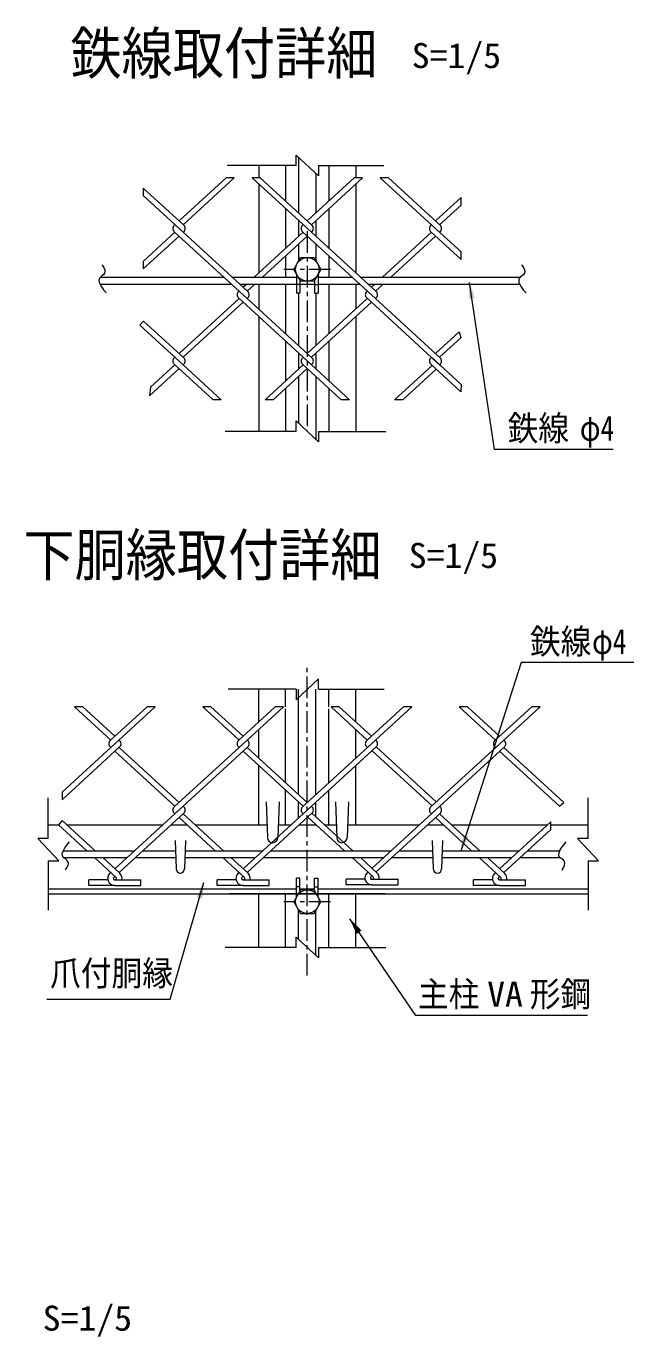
# Model space of a CAD drawing. Units: millimetres, scale not verified, with parts at other scales. Extents: x -4455 to 4455, y -3150 to 3150.
# Drawn here: x 1515 to 2567, y -970 to 1299 of the extents above; entities that cross this region are included whole.
import ezdxf
from ezdxf.enums import TextEntityAlignment as Align

# ---------------------------------------------------------------- set-up
doc = ezdxf.new("R2010")
doc.units = ezdxf.units.MM
doc.header["$LTSCALE"] = 30
doc.linetypes.add('USER1', pattern=[2, 1.25, -0.25, 0.25, -0.25])
doc.layers.add('0-C_7詳細', color=7, linetype='Continuous', lineweight=18)
doc.styles.add('ＭＳ ゴシック', font='')
doc.styles.get('ＭＳ ゴシック').set_extended_font_data('MS Gothic')

msp = doc.modelspace()

# ---------------------------------------------------------------- linework, layer by layer
at = {"layer": '0-C_7詳細', "color": 4}
for p, q in [((2020.9, 1040.32), (1982.13, 1076.32)), ((1982.13, 1058.32), (1982.13, 1076.32)), ((1982.13, 1058.32), (1862.55, 1058.32)), ((2020.9, 1058.32), (2134.07, 1058.32)), ((2020.9, 1058.32), (2020.9, 1040.32)), ((2020.9, 579.83), (1982.13, 615.83)), ((1982.13, 597.83), (1982.13, 615.83)), ((1982.13, 597.83), (1859.32, 597.83)), ((2020.9, 597.83), (2020.9, 579.83)), ((2020.9, 597.83), (2137.72, 597.83)), ((2020.9, 169.19), (1982.13, 133.19)), ((2020.9, 151.19), (2020.9, 169.19)), ((1982.13, 151.19), (1864.33, 151.19)), ((1982.13, 151.19), (1982.13, 133.19)), ((2020.9, 151.19), (2134.85, 151.19)), ((1553.14, -106.91), (1553.14, -36.71)), ((2487.6, -106.91), (2487.6, -36.71)), ((1571.14, -145.68), (1535.14, -106.91)), ((1553.14, -106.91), (1535.14, -106.91)), ((2487.6, -106.91), (2469.6, -106.91)), ((1553.14, -145.68), (1553.14, -231.26)), ((1553.14, -145.68), (1571.14, -145.68)), ((2487.6, -145.68), (2487.6, -231.26)), ((2020.9, -313.95), (1982.13, -277.95)), ((1982.13, -295.95), (1982.13, -277.95)), ((1982.13, -295.95), (1859.32, -295.95)), ((2020.9, -295.95), (2137.72, -295.95)), ((2020.9, -295.95), (2020.9, -313.95))]:
    msp.add_line(p, q, dxfattribs=at)
at = {"layer": '0-C_7詳細', "lineweight": 9}
for p, q in [((1986.52, 1072.25), (1986.52, 975.9)), ((1917.52, 1058.32), (1917.52, 1036.72)), ((1964.02, 1058.32), (1964.02, 996.52)), ((2016.52, 1044.4), (2016.52, 975.9)), ((2039.02, 1058.32), (2039.02, 996.52)), ((2085.52, 1058.32), (2085.52, 1036.72)), ((1917.52, 1026.11), (1917.52, 872.17)), ((2085.52, 1026.11), (2085.52, 872.17)), ((1964.02, 983.5), (1964.02, 914.78)), ((2039.02, 983.5), (2039.02, 914.78)), ((1986.52, 962.88), (1986.52, 935.39)), ((1994.41, 955.65), (1993.34, 954.67)), ((1994.41, 955.65), (1993.34, 954.67)), ((2016.52, 962.88), (2016.52, 935.39)), ((1986.52, 922.37), (1986.52, 893.11)), ((2016.52, 922.37), (2016.52, 893.11)), ((1964.02, 901.75), (1964.02, 865)), ((2039.02, 901.75), (2039.02, 865)), ((1643.2, 865), (1857.1, 865)), ((1871.31, 865), (1982.77, 865)), ((1982.77, 870.09), (1982.77, 837.31)), ((1985.24, 865.81), (1982.77, 865.81)), ((2017.8, 865.81), (2020.27, 865.81)), ((2020.27, 870.09), (2020.27, 837.31)), ((2020.27, 865), (2079.13, 865)), ((2093.34, 865), (2369.86, 865)), ((1642.47, 853), (1870.2, 853)), ((1884.41, 853), (1982.77, 853)), ((1917.52, 853), (1917.52, 809.64)), ((1964.02, 853), (1964.02, 767.03)), ((1988.77, 852.31), (1982.77, 852.31)), ((1988.77, 859.7), (1988.77, 837.31)), ((1988.77, 853), (2014.27, 853)), ((2014.27, 852.31), (2020.27, 852.31)), ((2020.27, 853), (2092.23, 853)), ((2039.02, 853), (2039.02, 767.03)), ((2085.52, 853), (2085.52, 809.64)), ((2106.44, 853), (2369.14, 853)), ((1988.77, 837.31), (1982.77, 837.31)), ((1986.52, 837.31), (1986.52, 746.41)), ((2016.52, 837.31), (2016.52, 746.41)), ((1917.52, 796.62), (1917.52, 597.83)), ((2085.52, 796.62), (2085.52, 597.83)), ((1964.02, 754.01), (1964.02, 685.28)), ((2039.02, 754.01), (2039.02, 685.28)), ((1986.52, 733.39), (1986.52, 705.9)), ((2016.52, 733.39), (2016.52, 705.9)), ((1986.52, 692.88), (1986.52, 611.75)), ((2016.52, 692.88), (2016.52, 583.9)), ((1964.02, 672.26), (1964.02, 597.83)), ((2039.02, 672.26), (2039.02, 597.83)), ((1917.52, 94.63), (1917.52, 151.19)), ((1964.02, 120.91), (1964.02, 151.19)), ((1986.52, -31.12), (1986.52, 151.19)), ((2016.52, -31.12), (2016.52, 151.19)), ((2039.02, 120.91), (2039.02, 151.19)), ((2085.52, 94.63), (2085.52, 151.19)), ((1964.02, -10.51), (1964.02, 117.35)), ((2039.02, -10.51), (2039.02, 117.35)), ((1917.52, 32.1), (1917.52, 81.61)), ((2085.52, 32.1), (2085.52, 81.61)), ((1898.68, 62.39), (1897.61, 63.37)), ((1917.52, -83.24), (1917.52, 19.08)), ((2085.52, -83.24), (2085.52, 19.08)), ((1930.27, -43.93), (1932.52, -105.43)), ((1952.77, -43.93), (1950.52, -105.43)), ((1964.02, -83.24), (1964.02, -23.53)), ((1986.52, -71.63), (1986.52, -44.14)), ((2016.52, -69.67), (2016.52, -44.14)), ((2039.02, -83.24), (2039.02, -23.53)), ((2050.27, -43.93), (2052.52, -105.43)), ((2072.77, -43.93), (2070.52, -105.43)), ((1553.14, -83.24), (1570.92, -83.24)), ((1585.13, -83.24), (1751.82, -83.24)), ((1766.03, -83.24), (1792.95, -83.24)), ((1807.16, -83.24), (1931.71, -83.24)), ((1951.33, -83.24), (1973.85, -83.24)), ((1988.06, -83.24), (2017.12, -83.24)), ((2031.33, -83.24), (2051.71, -83.24)), ((2071.33, -83.24), (2195.88, -83.24)), ((2210.09, -83.24), (2237.01, -83.24)), ((2251.22, -83.24), (2417.91, -83.24)), ((2423.01, -83.24), (2487.6, -83.24)), ((1772.7, -110.7), (1774.5, -159.9)), ((1790.7, -110.7), (1788.9, -159.9)), ((2217.79, -110.7), (2219.59, -159.9)), ((2235.79, -110.7), (2233.99, -159.9)), ((1579.1, -128.24), (1702.71, -128.24)), ((1716.92, -128.24), (1773.34, -128.24)), ((1790.06, -128.24), (1924.74, -128.24)), ((1938.95, -128.24), (2146.77, -128.24)), ((2160.98, -128.24), (2218.43, -128.24)), ((2235.14, -128.24), (2368.8, -128.24)), ((2383.01, -128.24), (2438.72, -128.24)), ((1579.63, -140.24), (1689.62, -140.24)), ((1703.83, -140.24), (1773.78, -140.24)), ((1789.62, -140.24), (1911.65, -140.24)), ((1925.86, -140.24), (2133.67, -140.24)), ((2147.88, -140.24), (2218.87, -140.24)), ((2234.71, -140.24), (2355.7, -140.24)), ((2369.91, -140.24), (2439.26, -140.24)), ((1982.77, -208.33), (1982.77, -175.56)), ((1988.77, -175.56), (1982.77, -175.56)), ((1988.77, -197.94), (1988.77, -175.56)), ((2020.27, -208.33), (2020.27, -175.56)), ((1553.14, -194.24), (1982.77, -194.24)), ((1553.14, -203.24), (1982.77, -203.24)), ((2136.52, -203.24), (1866.52, -203.24)), ((1917.52, -295.95), (1917.52, -203.24)), ((1964.02, -295.95), (1964.02, -203.24)), ((1988.77, -190.56), (1982.77, -190.56)), ((1985.24, -204.06), (1982.77, -204.06)), ((1985.71, -203.24), (2017.33, -203.24)), ((1988.77, -194.24), (2014.27, -194.24)), ((2014.27, -190.56), (2020.27, -190.56)), ((2017.8, -204.06), (2020.27, -204.06)), ((2020.27, -194.24), (2487.6, -194.24)), ((2020.27, -203.24), (2487.6, -203.24)), ((2039.02, -295.95), (2039.02, -203.24)), ((2085.52, -295.95), (2085.52, -203.24)), ((1986.52, -282.02), (1986.52, -231.35)), ((2016.52, -309.88), (2016.52, -231.35))]:
    msp.add_line(p, q, dxfattribs=at)
at = {"layer": '0-C_7詳細', "color": 3}
for p, q in [((1860.86, 1036.72), (1779.49, 962.16)), ((1875.07, 1036.72), (1786.6, 955.65)), ((1875.07, 1036.72), (1860.86, 1036.72)), ((2008.62, 942.63), (1905.94, 1036.72)), ((1920.15, 1036.72), (1905.94, 1036.72)), ((2009.69, 954.67), (1920.15, 1036.72)), ((2082.89, 1036.72), (2001.52, 962.16)), ((2097.1, 1036.72), (2008.62, 955.65)), ((2097.1, 1036.72), (2082.89, 1036.72)), ((2231.72, 941.65), (2127.97, 1036.72)), ((2142.18, 1036.72), (2127.97, 1036.72)), ((2232.79, 953.69), (2142.18, 1036.72)), ((1787.67, 954.67), (1717.38, 1019.08)), ((1717.38, 1019.08), (1717.38, 1006.05)), ((1786.6, 942.63), (1717.38, 1006.05)), ((2267.72, 1002.63), (2223.55, 962.16)), ((2267.72, 989.61), (2267.72, 1002.63)), ((2267.72, 989.61), (2230.65, 955.65)), ((1772.39, 955.65), (1771.32, 954.67)), ((1772.39, 955.65), (1771.32, 954.67)), ((1772.39, 955.65), (1771.32, 954.67)), ((1772.39, 955.65), (1771.32, 954.67)), ((2009.69, 954.67), (2001.52, 962.16)), ((2216.44, 955.65), (2215.37, 954.67)), ((2216.44, 955.65), (2215.37, 954.67)), ((1772.39, 942.63), (1717.38, 892.22)), ((1779.49, 936.12), (1717.38, 879.2)), ((1897.61, 827.88), (1771.31, 943.61)), ((1787.67, 943.61), (1786.6, 942.63)), ((1898.68, 839.92), (1786.6, 942.63)), ((1994.41, 942.63), (1909.7, 865)), ((2001.52, 936.12), (1923.91, 865)), ((2119.64, 827.88), (1993.34, 943.61)), ((2009.69, 943.61), (2008.62, 942.63)), ((2120.71, 839.92), (2008.62, 942.63)), ((2216.44, 942.63), (2131.72, 865)), ((2223.55, 936.12), (2145.93, 865)), ((2267.72, 895.64), (2215.37, 943.61)), ((2231.72, 943.61), (2230.65, 942.63)), ((2267.72, 908.66), (2231.72, 941.65)), ((2267.72, 895.64), (2267.72, 908.66)), ((1717.38, 892.22), (1717.38, 879.2)), ((1883.4, 840.9), (1882.33, 839.92)), ((1883.4, 840.9), (1882.33, 839.92)), ((1896.6, 853), (1890.5, 847.41)), ((1898.68, 839.92), (1890.5, 847.41)), ((1910.81, 853), (1897.61, 840.9)), ((2105.43, 840.9), (2104.36, 839.92)), ((2105.43, 840.9), (2104.36, 839.92)), ((2118.63, 853), (2112.53, 847.41)), ((2132.84, 853), (2119.64, 840.9)), ((1883.4, 827.88), (1779.49, 732.67)), ((1890.5, 821.37), (1786.6, 726.16)), ((2008.62, 713.13), (1882.33, 828.86)), ((1898.68, 828.86), (1897.61, 827.88)), ((2009.69, 725.17), (1897.61, 827.88)), ((2105.43, 827.88), (2001.52, 732.67)), ((2112.53, 821.37), (2008.62, 726.16)), ((2231.72, 712.15), (2104.36, 828.86)), ((2120.71, 828.86), (2119.64, 827.88)), ((2232.79, 724.19), (2119.64, 827.88)), ((1718.15, 788.88), (1711.61, 781.84)), ((1786.6, 713.13), (1711.61, 781.84)), ((1787.67, 725.17), (1718.15, 788.88)), ((2264.56, 770.25), (2223.55, 732.67)), ((2267.3, 759.74), (2230.65, 726.16)), ((2264.56, 770.25), (2267.3, 759.74)), ((1787.67, 725.17), (1779.49, 732.67)), ((1779.49, 706.62), (1728.14, 659.57)), ((1772.39, 726.16), (1771.32, 725.17)), ((1772.39, 726.16), (1771.32, 725.17)), ((1838.41, 652.64), (1771.32, 714.12)), ((1852.62, 652.64), (1772.39, 726.16)), ((1787.67, 714.12), (1786.6, 713.13)), ((1994.41, 713.13), (1928.39, 652.64)), ((2001.52, 706.62), (1942.6, 652.64)), ((1994.41, 726.16), (1993.34, 725.17)), ((1994.41, 726.16), (1993.34, 725.17)), ((2060.44, 652.64), (1993.34, 714.12)), ((2074.65, 652.64), (1994.41, 726.16)), ((2009.69, 714.12), (2008.62, 713.13)), ((2217.51, 712.15), (2152.56, 652.64)), ((2224.62, 705.64), (2166.77, 652.64)), ((2216.44, 726.16), (2215.37, 725.17)), ((2216.44, 726.16), (2215.37, 725.17)), ((2223.55, 706.62), (2215.37, 714.12)), ((2267.64, 666.22), (2215.37, 714.12)), ((2267.86, 679.04), (2216.44, 726.16)), ((2231.72, 714.12), (2230.65, 713.13)), ((2231.72, 714.12), (2230.65, 713.13)), ((2267.86, 679.04), (2267.64, 666.22)), ((1852.62, 652.64), (1838.41, 652.64)), ((1942.6, 652.64), (1928.39, 652.64)), ((2074.65, 652.64), (2060.44, 652.64)), ((2166.77, 652.64), (2152.56, 652.64)), ((1661.37, 63.37), (1598.57, 120.91)), ((1612.78, 120.91), (1598.57, 120.91)), ((1668.48, 69.88), (1612.78, 120.91)), ((1724.17, 120.91), (1660.3, 62.39)), ((1738.38, 120.91), (1661.37, 50.35)), ((1738.38, 120.91), (1724.17, 120.91)), ((1883.4, 63.37), (1820.6, 120.91)), ((1834.81, 120.91), (1820.6, 120.91)), ((1890.5, 69.88), (1834.81, 120.91)), ((1946.2, 120.91), (1882.33, 62.39)), ((1960.41, 120.91), (1883.4, 50.35)), ((1960.41, 120.91), (1946.2, 120.91)), ((2105.43, 63.37), (2042.63, 120.91)), ((2056.84, 120.91), (2042.63, 120.91)), ((2112.53, 69.88), (2056.84, 120.91)), ((2168.23, 120.91), (2104.36, 62.39)), ((2182.44, 120.91), (2119.64, 63.37)), ((2182.44, 120.91), (2168.23, 120.91)), ((2327.46, 63.37), (2264.66, 120.91)), ((2278.87, 120.91), (2264.66, 120.91)), ((2334.56, 69.88), (2278.87, 120.91)), ((2390.25, 120.91), (2326.39, 62.39)), ((2404.46, 120.91), (2341.67, 63.37)), ((2404.46, 120.91), (2390.25, 120.91)), ((2112.53, 69.88), (2104.36, 62.39)), ((2334.56, 69.88), (2326.39, 62.39)), ((1676.65, 51.33), (1577.03, -39.96)), ((1661.37, 50.35), (1577.03, -26.94)), ((1661.37, 50.35), (1660.3, 51.33)), ((1661.37, 50.35), (1660.3, 51.33)), ((1676.65, 51.33), (1668.48, 43.84)), ((1676.65, 62.39), (1675.58, 63.37)), ((1779.49, -44.87), (1675.58, 50.35)), ((1883.4, 50.35), (1771.32, -52.36)), ((1898.68, 51.33), (1772.39, -64.4)), ((1883.4, 50.35), (1882.33, 51.33)), ((1883.4, 50.35), (1882.33, 51.33)), ((1898.68, 51.33), (1890.5, 43.84)), ((2001.52, -44.87), (1897.61, 50.35)), ((2119.64, 63.37), (1993.34, -52.36)), ((2120.71, 51.33), (1994.41, -64.4)), ((2105.43, 50.35), (2104.36, 51.33)), ((2105.43, 50.35), (2104.36, 51.33)), ((2120.71, 62.39), (2119.64, 63.37)), ((2120.71, 62.39), (2119.64, 63.37)), ((2224.62, -43.89), (2120.71, 51.33)), ((2341.67, 63.37), (2215.37, -52.36)), ((2342.74, 51.33), (2216.44, -64.4)), ((2327.46, 50.35), (2326.39, 51.33)), ((2327.46, 50.35), (2326.39, 51.33)), ((2342.74, 62.39), (2341.67, 63.37)), ((2342.74, 62.39), (2341.67, 63.37)), ((2445.57, -44.87), (2341.67, 50.35)), ((1772.39, -51.38), (1668.48, 43.84)), ((1994.41, -51.38), (1890.5, 43.84)), ((2217.51, -50.4), (2113.6, 44.82)), ((2438.47, -51.38), (2334.56, 43.84)), ((1577.03, -26.94), (1577.03, -39.96)), ((2223.55, -44.87), (2215.37, -52.36)), ((2438.47, -51.38), (2445.57, -44.87)), ((1786.6, -51.38), (1668.48, -159.61)), ((1787.67, -63.42), (1675.58, -166.12)), ((1772.39, -64.4), (1771.32, -63.42)), ((1772.39, -64.4), (1771.32, -63.42)), ((1787.67, -63.42), (1779.49, -70.91)), ((1787.67, -52.36), (1786.6, -51.38)), ((1856.27, -128.24), (1786.6, -64.4)), ((2008.62, -51.38), (1890.5, -159.61)), ((2009.69, -63.42), (1897.61, -166.12)), ((1994.41, -64.4), (1993.34, -63.42)), ((1994.41, -64.4), (1993.34, -63.42)), ((2009.69, -52.36), (2008.62, -51.38)), ((2080.44, -128.24), (2009.69, -63.42)), ((2231.72, -50.4), (2113.6, -158.63)), ((2232.79, -62.44), (2120.71, -165.14)), ((2216.44, -64.4), (2215.37, -63.42)), ((2216.44, -64.4), (2215.37, -63.42)), ((2231.72, -52.36), (2230.65, -51.38)), ((2231.72, -52.36), (2230.65, -51.38)), ((2300.32, -128.24), (2230.65, -64.4)), ((1620.03, -128.24), (1570.92, -83.24)), ((1842.06, -128.24), (1779.49, -70.91)), ((2066.23, -128.24), (2002.59, -69.93)), ((2286.11, -128.24), (2223.55, -70.91)), ((2423.01, -78.56), (2334.56, -159.61)), ((2423.01, -91.58), (2423.01, -78.56)), ((2423.01, -91.58), (2341.67, -166.12)), ((1670.53, -174.52), (1633.13, -140.24)), ((1677.02, -167.44), (1647.34, -140.24)), ((1892.56, -174.52), (1855.15, -140.24)), ((1899.05, -167.44), (1869.36, -140.24)), ((2115.66, -173.54), (2079.32, -140.24)), ((2122.15, -166.46), (2093.53, -140.24)), ((2336.62, -174.52), (2299.21, -140.24)), ((2343.1, -167.44), (2313.42, -140.24)), ((1623.48, -188.29), (1623.48, -178.69)), ((1656.28, -178.69), (1623.48, -178.69)), ((1661.37, -166.12), (1659.93, -167.44)), ((1668.48, -172.64), (1666.42, -174.52)), ((1668.04, -178.69), (1713.48, -178.69)), ((1668.91, -178.69), (1668.04, -178.69)), ((1668.48, -172.64), (1670.53, -174.52)), ((1675.58, -166.12), (1677.02, -167.44)), ((1713.48, -188.29), (1713.48, -178.69)), ((1878.31, -178.69), (1845.5, -178.69)), ((1845.5, -188.29), (1845.5, -178.69)), ((1883.4, -166.12), (1881.96, -167.44)), ((1890.5, -172.64), (1888.45, -174.52)), ((1890.94, -178.69), (1890.07, -178.69)), ((1890.07, -178.69), (1935.5, -178.69)), ((1935.5, -188.29), (1935.5, -178.69)), ((2068.6, -187.31), (2068.6, -177.71)), ((2101.41, -177.71), (2068.6, -177.71)), ((2106.5, -165.14), (2105.06, -166.46)), ((2113.6, -171.65), (2111.55, -173.54)), ((2113.17, -177.71), (2158.6, -177.71)), ((2114.04, -177.71), (2113.17, -177.71)), ((2158.6, -187.31), (2158.6, -177.71)), ((2322.37, -178.69), (2289.56, -178.69)), ((2289.56, -188.29), (2289.56, -178.69)), ((2327.46, -166.12), (2326.02, -167.44)), ((2334.56, -172.64), (2332.5, -174.52)), ((2334.13, -178.69), (2379.56, -178.69)), ((2335, -178.69), (2334.13, -178.69)), ((2379.56, -188.29), (2379.56, -178.69)), ((1668.91, -188.29), (1623.48, -188.29)), ((1668.04, -188.29), (1713.48, -188.29)), ((1890.94, -188.29), (1845.5, -188.29)), ((1890.07, -188.29), (1935.5, -188.29)), ((2114.04, -187.31), (2068.6, -187.31)), ((2113.17, -187.31), (2158.6, -187.31)), ((2335, -188.29), (2289.56, -188.29)), ((2334.13, -188.29), (2379.56, -188.29))]:
    msp.add_line(p, q, dxfattribs=at)
at = {"layer": '0-C_7詳細', "color": 1, "linetype": 'USER1'}
for p, q in [((2001.52, 944.5), (2001.52, 597.83)), ((2041.82, 878.35), (1961.17, 878.35)), ((2001.52, -344.19), (2001.52, 195.58)), ((2041.82, -216.59), (1961.17, -216.59))]:
    msp.add_line(p, q, dxfattribs=at)
at = {"layer": '0-C_7詳細', "color": 4}
for points in [[(1646.27, 886.09), (1646.58, 885.7), (1649.24, 881.5), (1650.81, 877.75), (1651.28, 874.43), (1650.66, 871.56), (1648.93, 869.12), (1646.12, 867.13), (1643.29, 865.13), (1641.53, 862.65), (1640.85, 859.69), (1641.25, 856.26), (1642.71, 852.35), (1645.25, 847.97), (1648.87, 843.11), (1653.56, 837.78)], [(2372.93, 886.09), (2373.25, 885.7), (2375.91, 881.5), (2377.48, 877.75), (2377.95, 874.43), (2377.32, 871.56), (2375.6, 869.12), (2372.78, 867.13), (2369.95, 865.13), (2368.2, 862.65), (2367.52, 859.69), (2367.91, 856.26), (2369.38, 852.35), (2371.92, 847.97), (2375.53, 843.11), (2380.22, 837.78)], [(1582.83, -161.51), (1583.14, -161.13), (1585.8, -156.93), (1587.37, -153.17), (1587.84, -149.85), (1587.21, -146.98), (1585.49, -144.55), (1582.68, -142.56), (1579.85, -140.55), (1578.09, -138.07), (1577.41, -135.11), (1577.81, -131.68), (1579.27, -127.77), (1581.81, -123.39), (1585.43, -118.53), (1590.11, -113.2)], [(2442.45, -161.51), (2442.77, -161.13), (2445.43, -156.93), (2446.99, -153.17), (2447.47, -149.85), (2446.84, -146.98), (2445.12, -144.55), (2442.3, -142.56), (2439.47, -140.55), (2437.72, -138.07), (2437.04, -135.11), (2437.43, -131.68), (2438.9, -127.77), (2441.44, -123.39), (2445.05, -118.53), (2449.74, -113.2)], [(2487.6, -145.68), (2505.6, -145.68), (2469.6, -106.91)], [(1550.82, -385.44), (1763.91, -385.44), (1822.38, -183.43)]]:
    msp.add_lwpolyline(points, dxfattribs=at)
at = {"layer": '0-C_7詳細', "color": 3}
for points in [[(1978, 878.35), (1989.76, 898.72), (2013.28, 898.72), (2025.04, 878.35), (2013.28, 857.98), (1989.76, 857.98)], [(1978, -216.59), (1989.76, -236.96), (2013.28, -236.96), (2025.04, -216.59), (2013.28, -196.23), (1989.76, -196.23)]]:
    msp.add_lwpolyline(points, close=True, dxfattribs=at)
at = {"layer": '0-C_7詳細', "lineweight": 9}
for points in [[(2014.27, 859.7), (2014.27, 837.31), (2020.27, 837.31)], [(2014.27, -197.94), (2014.27, -175.56), (2020.27, -175.56)], [(2486.68, -413.71), (2189.71, -413.71), (2075.37, -246.43)]]:
    msp.add_lwpolyline(points, dxfattribs=at)
at = {"layer": '0-C_7詳細', "color": 1}
msp.add_lwpolyline([(2530.98, 566.52), (2325.48, 566.52), (2282.43, 855.74)], dxfattribs=at)
at = {"layer": '0-C_7詳細', "color": 3}
for points in [[(1772.39, 713.13), (1730.17, 674.45), (1728.14, 659.57)], [(1634.24, -128.24), (1577.03, -75.81), (1570.92, -83.24)]]:
    msp.add_lwpolyline(points, dxfattribs=at)
at = {"layer": '0-C_7詳細', "color": 5}
msp.add_lwpolyline([(2566.8, 197.64), (2371.59, 197.64), (2267.49, -129.02)], dxfattribs=at)
at = {"layer": '0-C_7詳細', "color": 3}
for centre in [(2001.52, 878.35), (2001.52, -216.59)]:
    msp.add_circle(centre, 20.4, dxfattribs=at)
for centre, radius, start, end in [((1776.38, 949.14), 7.5, 132.5, 227.5), ((1782.6, 949.14), 7.5, 312.5, 47.5), ((1998.41, 949.14), 7.5, 132.5, 227.5), ((2004.63, 949.14), 7.5, 312.5, 47.5), ((2220.44, 949.14), 7.5, 132.5, 227.5), ((2226.66, 949.14), 7.5, 312.5, 47.5), ((1887.4, 834.39), 7.5, 132.5, 227.5), ((1893.61, 834.39), 7.5, 312.5, 47.5), ((2109.42, 834.39), 7.5, 132.5, 227.5), ((2115.64, 834.39), 7.5, 312.5, 47.5), ((1776.38, 719.65), 7.5, 132.5, 227.5), ((1782.6, 719.65), 7.5, 312.5, 47.5), ((1998.41, 719.65), 7.5, 132.5, 227.5), ((2004.63, 719.65), 7.5, 312.5, 47.5), ((2220.44, 719.65), 7.5, 132.5, 227.5), ((2226.66, 719.65), 7.5, 312.5, 47.5), ((1665.37, 56.86), 7.5, 132.5, 227.5), ((1671.58, 56.86), 7.5, 312.5, 47.5), ((1887.4, 56.86), 7.5, 132.5, 227.5), ((1893.61, 56.86), 7.5, 312.5, 47.5), ((2109.42, 56.86), 7.5, 132.5, 227.5), ((2115.64, 56.86), 7.5, 312.5, 47.5), ((2331.45, 56.86), 7.5, 132.5, 227.5), ((2337.67, 56.86), 7.5, 312.5, 47.5), ((1776.38, -57.89), 7.5, 132.5, 227.5), ((1782.6, -57.89), 7.5, 312.5, 47.5), ((1998.41, -57.89), 7.5, 132.5, 227.5), ((2004.63, -57.89), 7.5, 312.5, 47.5), ((2220.44, -57.89), 7.5, 132.5, 227.5), ((2226.66, -57.89), 7.5, 312.5, 47.5), ((1668.04, -176.29), 12, 132.5, 270), ((1668.04, -176.29), 2.4, 132.5, 270), ((1668.91, -176.29), 2.4, 270, 47.5), ((1668.91, -176.29), 12, 348.46304, 47.5), ((1890.07, -176.29), 12, 132.5, 270), ((1890.07, -176.29), 2.4, 132.5, 270), ((1890.94, -176.29), 2.4, 270, 47.5), ((1890.94, -176.29), 12, 348.46304, 47.5), ((2113.17, -175.31), 12, 132.5, 270), ((2113.17, -175.31), 2.4, 132.5, 270), ((2114.04, -175.31), 2.4, 270, 47.5), ((2114.04, -175.31), 12, 348.46304, 47.5), ((2334.13, -176.29), 12, 132.5, 270), ((2334.13, -176.29), 2.4, 132.5, 270), ((2335, -176.29), 2.4, 270, 47.5), ((2335, -176.29), 12, 348.46304, 47.5)]:
    msp.add_arc(centre, radius, start, end, dxfattribs=at)
at = {"layer": '0-C_7詳細', "lineweight": 9}
for centre, radius in [((1941.52, -105.43), 9), ((2061.52, -105.43), 9), ((1781.7, -159.9), 7.2), ((2226.79, -159.9), 7.2)]:
    msp.add_arc(centre, radius, 180, 0, dxfattribs=at)
at = {"layer": '0-C_7詳細', "color": 1}
msp.add_solid([(2282.14, 857.72), (2291.71, 828.81), (2281.4, 827.28)], dxfattribs=at)
at = {"layer": '0-C_7詳細', "color": 5}
msp.add_solid([(2266.88, -130.93), (2271.02, -100.76), (2280.95, -103.93)], dxfattribs=at)
at = {"layer": '0-C_7詳細', "color": 4}
msp.add_solid([(1822.93, -181.51), (1819.6, -211.78), (1809.59, -208.88)], dxfattribs=at)
at = {"layer": '0-C_7詳細'}
msp.add_solid([(2074.24, -244.78), (2095.47, -266.61), (2086.87, -272.49)], dxfattribs=at)

# ---------------------------------------------------------------- texts
at = {"layer": '0-C_7詳細', "style": 'ＭＳ ゴシック', "width": 0.9}
for s, p in [('鉄線取付詳細', (1591.47, 1194.92)), ('下胴縁取付詳細', (1510.05, 326.26))]:
    msp.add_text(s, height=72.14, dxfattribs=at).set_placement(p, align=Align.BOTTOM_LEFT)
at = {"layer": '0-C_7詳細', "color": 3, "style": 'ＭＳ ゴシック'}
for s, width, p in [('S=1/5', 1.05, (2182.34, 1213.9)), ('鉄線', 0.9, (2348.31, 568.69)), ('φ4', 0.8, (2473.4, 568.69)), ('S=1/5', 1.05, (2177.15, 348.35)), ('鉄線', 0.9, (2386.9, 199.45)), ('φ4', 0.8, (2494.57, 199.45)), ('爪付胴縁', 0.9, (1556.2, -375.12)), ('主柱', 0.9, (2193.05, -411.25)), ('VA', 1.05, (2312.93, -411.25)), ('形鋼', 0.9, (2386.75, -411.25)), ('S=1/5', 1.05, (1543.45, -972.43))]:
    msp.add_text(s, height=43.33, dxfattribs=dict(at, width=width)).set_placement(p, align=Align.BOTTOM_LEFT)

doc.saveas('drawing.dxf')
